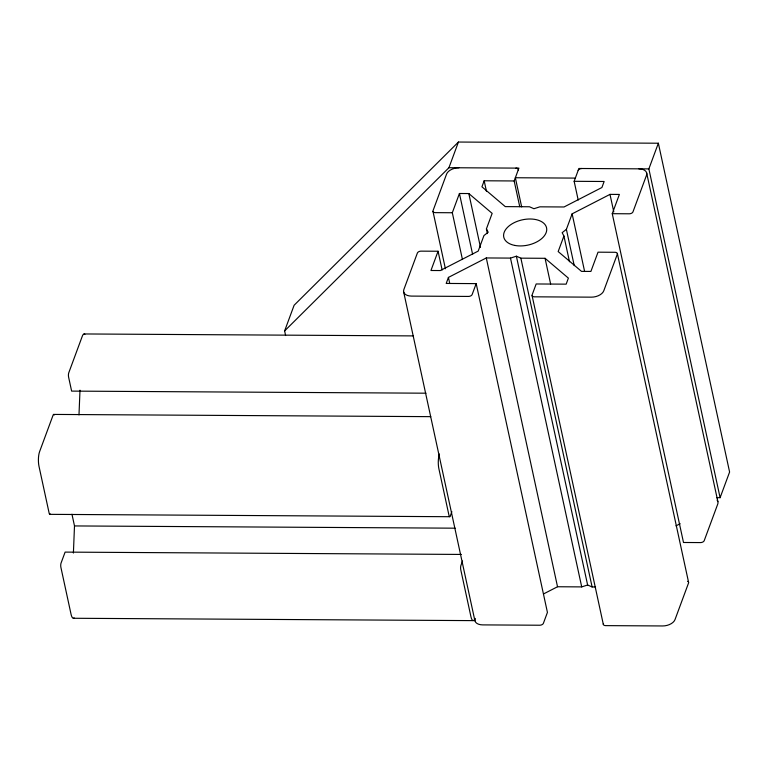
<?xml version="1.0" encoding="UTF-8"?>
<svg xmlns="http://www.w3.org/2000/svg" width="768" height="768" viewBox="0 0 768 768"><rect width="100%" height="100%" fill="white"/><g stroke="black" fill="none" stroke-linecap="round" stroke-linejoin="round"><path stroke-width="1.15" d="M73.402 553.056L74.496 525.936L71.962 514.234M78.989 414.941L79.997 390.182M285.619 335.53L284.621 330.931L294.115 305.261L458.429 142.042L658.358 143.222L729.6 472.022L720.106 497.683L716.515 497.664M284.621 330.931L448.934 167.712L458.429 142.042M717.11 500.189A10.426 6.163 -12.2 0 1 717.734 504.106L704.208 540.672A3.13 1.853 -12.2 0 1 700.493 542.582L683.501 542.486L612.259 213.686L619.382 194.438L609.994 194.381L572.131 213.84L566.381 229.363L562.157 232.685L563.923 236.035L558.173 251.558L581.51 271.382L590.899 271.43L598.022 252.182L615.014 252.288A3.13 1.853 -12.2 0 1 617.299 254.227L603.773 290.803A10.426 6.163 -12.2 0 1 591.398 297.158L534.422 296.822A3.13 1.853 -12.2 0 1 532.128 294.883L536.17 283.968L566.16 284.15L568.387 278.122L545.059 258.307L520.867 258.163L516.384 256.205L510.48 258.096L486.288 257.952L448.426 277.411L446.198 283.44L476.189 283.622L472.147 294.528A3.13 1.853 -12.2 0 1 468.442 296.429L411.456 296.093A10.426 6.163 -12.2 0 1 403.834 289.622L417.37 253.046A3.13 1.853 -12.2 0 1 421.075 251.146L438.067 251.242L430.954 270.49L440.342 270.547L478.205 251.088L483.946 235.565L488.179 232.243L486.413 228.893L492.154 213.37L468.826 193.546L459.427 193.498L452.314 212.746L462.451 259.546M448.934 167.712L518.909 168.125L514.166 180.96L484.176 180.778L481.939 186.806L505.277 206.621L529.469 206.765L533.942 208.723L539.856 206.832L564.038 206.976L601.901 187.517L604.138 181.488L574.147 181.306L578.198 200.035M451.872 511.69L450.259 516.048A3.13 0.893 -89.7 0 1 449.011 515.51L438.864 468.653A10.426 2.966 -89.7 0 1 439.459 454.022M574.147 181.306L578.89 168.48L648.864 168.893L658.358 143.222M462.557 561.005L460.944 565.373A3.13 0.893 -89.7 0 0 460.771 569.76L470.918 616.618A10.426 2.966 -89.7 0 0 475.075 618.422A10.426 6.163 -12.2 0 0 482.698 624.893L539.683 625.229A3.13 1.853 -12.2 0 0 543.389 623.318L547.43 612.413L476.189 283.622M543.85 593.779L557.53 586.752L581.712 586.896L587.626 585.005L592.109 586.954L595.565 586.973M675.974 525.878L680.179 523.718M575.328 178.099L515.347 177.744L521.664 206.899M452.314 212.746L435.322 212.64A3.13 1.853 -12.2 0 1 433.027 210.701L446.563 174.125A10.426 6.163 -12.2 0 1 458.928 167.77M612.259 213.686L629.251 213.792A3.13 1.853 -12.2 0 0 632.966 211.882L646.493 175.306A10.426 6.163 -12.2 0 0 638.87 168.835M84.125 333.955L413.357 335.904M426.01 393.197L71.626 391.104L68.602 377.126A3.13 0.893 -89.7 0 1 68.784 372.739L82.31 336.163A10.426 2.966 -89.7 0 1 84.893 334.291M53.654 414.422L430.781 416.65M49.843 514.349L449.722 516.71M74.496 525.936L455.213 528.182M461.386 554.438L65.117 552.106L61.075 563.011A3.13 0.893 -89.7 0 0 60.902 567.398L71.05 614.256A10.426 2.966 -89.7 0 0 74.16 617.885M73.392 618.269L473.261 620.621M648.864 168.893L720.106 497.683M646.637 172.848L717.878 501.638M609.994 194.381L613.795 211.93M617.347 253.488L688.579 582.288M572.131 213.84L584.554 271.171M566.381 229.363L574.243 265.642M563.923 236.035L569.501 261.773M545.059 258.307L550.637 284.045M514.166 180.96L519.744 206.698M532.09 295.622L603.331 624.413M520.867 258.163L592.109 586.954M516.384 256.205L587.626 585.005M510.48 258.096L581.712 586.896M484.176 180.778L486.451 191.309M486.413 228.893L487.421 233.578M486.288 257.952L557.53 586.752M468.826 193.546L480.48 247.373M459.427 193.498L472.618 254.342M448.426 277.411L449.693 283.267M432.989 211.44L445.411 268.771M438.067 251.242L442.128 269.962M403.69 292.08L474.931 620.88M603.302 623.923A3.13 1.853 -12.2 0 0 605.654 625.622L662.64 625.958A10.426 6.163 -12.2 0 0 675.014 619.594L688.541 583.027A3.13 1.853 -12.2 0 0 687.658 581.347M578.179 170.4A3.13 1.853 -12.2 0 1 581.885 168.499M515.914 168.106A3.13 1.853 -12.2 0 1 518.198 170.045M50.294 513.917A3.13 0.893 -89.7 0 1 49.142 513.149L38.995 466.301A10.426 2.966 -89.7 0 1 39.59 451.661L53.117 415.085A3.13 0.893 -89.7 0 1 54.202 415.056M514.915 245.443A21.898 12.941 -12.2 0 0 546.73 229.094A21.898 12.941 -12.2 0 0 513.85 222.845A21.898 12.941 -12.2 0 0 514.915 245.443"/></g></svg>
